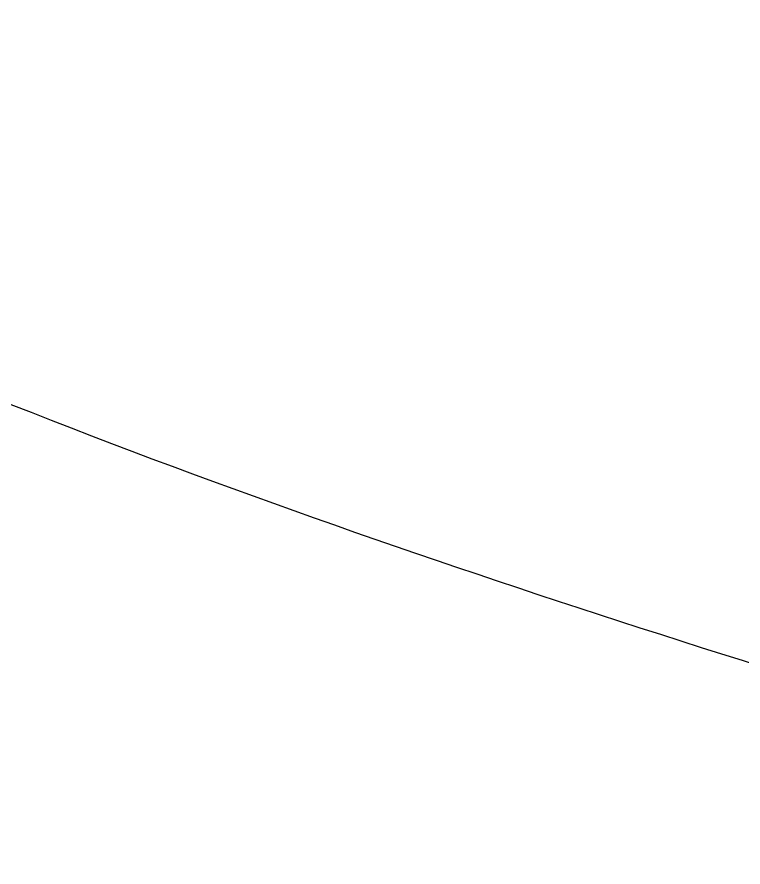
# Model space of a CAD drawing. Header units: millimetres. Extents: x 0 to 1818, y -1116 to 847.
# Drawn here: x 199.65 to 203.229, y 632.799 to 636.991 of the extents above; entities that cross this region are included whole.
import ezdxf

# ---------------------------------------------------------------- set-up
doc = ezdxf.new("R2010")
doc.units = ezdxf.units.MM
doc.layers.add('Blocks', color=7, linetype='Continuous')
doc.layers.add('Blocks$Inner', color=7, linetype='Continuous', lineweight=25, true_color=0x007f00)

# ---------------------------------------------------------------- blocks, each defined once
blk = doc.blocks.new('Series 7 3217 Office Chair Front')
at = {"layer": 'Blocks$Inner'}
for points, knots in [([(309.4866, 517.2576), (309.3681, 518.3117), (308.9788, 521.0559), (308.2693, 524.6924), (307.6365, 527.6851), (307.2733, 529.3922), (307.0078, 530.6705), (306.7356, 531.9424), (306.3428, 533.6268), (305.5968, 536.5491), (304.3866, 540.6656), (303.0679, 544.7565), (301.9942, 548.0458), (301.1975, 550.5372), (300.399, 553.0344), (299.3031, 556.339), (297.3263, 562.083), (294.3469, 570.2821), (290.5992, 580.0913), (285.2696, 593.0156), (279.3637, 605.7762), (272.9612, 618.2413), (266.2835, 630.5657), (257.5886, 645.7344), (246.5693, 663.705), (235.0161, 681.1941), (223.4439, 698.6161), (213.9603, 713.3047), (207.4812, 723.5623), (203.8172, 729.4698), (200.251, 735.4347), (196.6858, 741.4492), (193.6822, 746.7862), (192.035, 749.8668), (190.8474, 752.1956), (189.6862, 754.5383), (188.1462, 757.6746), (186.2825, 761.625), (184.2121, 766.4237), (182.7233, 770.4751), (181.6596, 773.761), (180.6247, 777.0806), (179.4586, 781.2744), (178.5605, 785.4898), (178.0639, 788.8567), (177.8294, 791.3637), (177.7038, 793.887), (177.6368, 797.3011), (177.7975, 801.5856), (178.4681, 806.6226), (179.7016, 811.3401), (181.616, 815.7909), (184.1071, 820.0771), (187.0403, 824.0525), (190.2563, 827.6213), (193.7293, 830.7695), (198.8327, 834.508), (203.1415, 836.7698), (206.2275, 838.0474)], [0.4481907, 0.4481907, 0.4481907, 0.4481907, 0.453125, 0.4609375, 0.4648438, 0.4667969, 0.46875, 0.4707031, 0.4726562, 0.4765625, 0.484375, 0.4921875, 0.4960938, 0.5, 0.5039062, 0.5078125, 0.515625, 0.53125, 0.546875, 0.5625, 0.59375, 0.609375, 0.625, 0.65625, 0.6875, 0.71875, 0.75, 0.78125, 0.796875, 0.8046875, 0.8125, 0.828125, 0.8359375, 0.8398438, 0.84375, 0.8476562, 0.8515625, 0.859375, 0.8671875, 0.875, 0.8789062, 0.8828125, 0.890625, 0.8984375, 0.9023438, 0.90625, 0.9101562, 0.9140625, 0.921875, 0.9296875, 0.9375, 0.9453125, 0.953125, 0.9609375, 0.96875, 0.9765625, 0.984375, 1, 1, 1, 1]), ([(163.6436, 696.9195), (165.9868, 695.0138), (169.004, 693.3412), (172.3206, 691.6877), (172.7925, 691.4525), (174.2362, 690.743), (176.7262, 689.5509), (179.8276, 688.0472), (183.9841, 685.9461), (187.8799, 683.6621), (191.6301, 680.8274), (194.2522, 678.3813), (196.7368, 675.4509), (198.9452, 672.037), (200.6531, 668.7429), (201.7605, 666.162), (202.3491, 664.6413), (202.7629, 663.4831), (203.1616, 662.3155), (203.6882, 660.7437), (204.3165, 658.7472), (204.8759, 656.6942), (205.2649, 655.0074), (205.5184, 653.7167), (205.747, 652.3973), (206.0361, 650.6083), (206.345, 648.3338), (206.6013, 645.6011), (206.6995, 642.9399), (206.6301, 640.3765), (206.4601, 637.8641), (206.1995, 636.2609), (206.06, 635.4635), (205.952, 634.8464), (205.8386, 634.2321), (205.7197, 633.6206), (205.6851, 633.4426), (205.6501, 633.2648), (205.6145, 633.0873)], [18.0711287, 18.0711287, 18.0711287, 18.0711287, 18.1435922, 18.1435922, 18.1435922, 18.1539023, 18.1747356, 18.1955689, 18.2164023, 18.2580689, 18.2789023, 18.2997356, 18.3205689, 18.3414023, 18.3622356, 18.3726523, 18.3778606, 18.3830689, 18.3882773, 18.3934856, 18.4039023, 18.4143189, 18.4195273, 18.4247356, 18.4299439, 18.4351523, 18.4455689, 18.4559856, 18.4664023, 18.4768189, 18.4872356, 18.4976667, 18.4976667, 18.4976667, 18.5057392, 18.5057392, 18.5057392, 18.5080895, 18.5080895, 18.5080895, 18.5080895]), ([(205.6614, 633.0732), (205.6552, 633.075), (205.6491, 633.0769), (205.643, 633.0787), (204.5709, 633.4011), (202.4159, 634.0463), (199.211, 635.1876), (196.6148, 636.3917), (194.8604, 637.4044), (193.8784, 638.0362), (193.082, 638.5827), (192.5357, 638.9976), (192.2302, 639.2427), (192.2248, 639.2471), (192.2194, 639.2514), (192.214, 639.2557)], [8.77451875, 8.77451875, 8.77451875, 8.77451875, 8.77459811, 8.77459811, 8.77459811, 8.788487, 8.80237589, 8.81626477, 8.82320922, 8.82668144, 8.83015366, 8.83465111, 8.83465111, 8.83465111, 8.83473046, 8.83473046, 8.83473046, 8.83473046])]:
    blk.add_open_spline(points, degree=3, knots=knots, dxfattribs=at)

msp = doc.modelspace()

# ---------------------------------------------------------------- block references
at = {"layer": 'Blocks'}
msp.add_blockref('Series 7 3217 Office Chair Front', (0, 0), dxfattribs=at)

doc.saveas('drawing.dxf')
